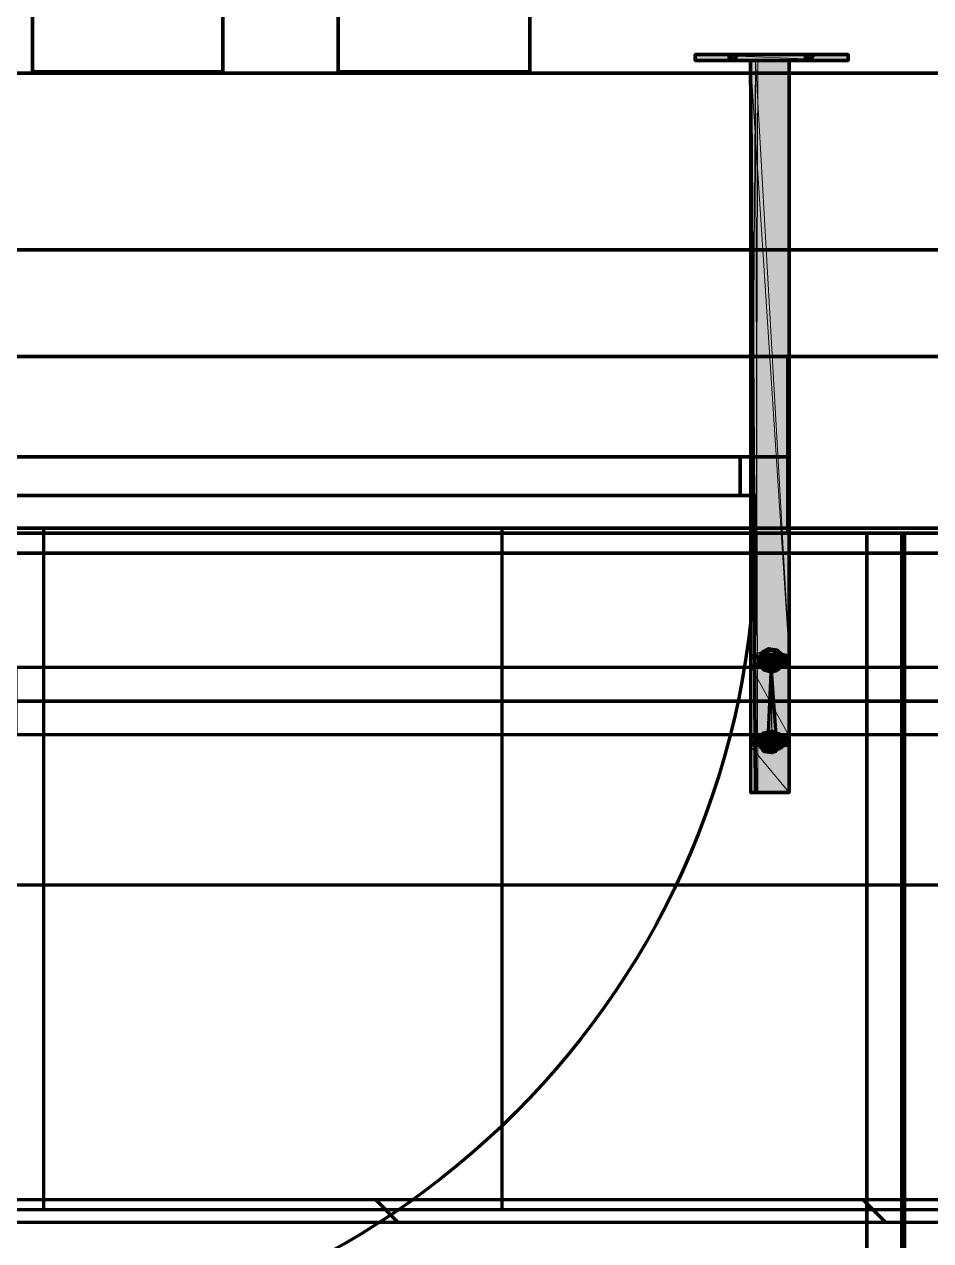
# Model space of a CAD drawing. Extents: x 0 to 1153, y 0 to 816.
# Drawn here: x 637.74 to 645.39, y 382.91 to 393.18 of the extents above; entities that cross this region are included whole.
import ezdxf

# ---------------------------------------------------------------- set-up
doc = ezdxf.new("R2010")
doc.units = 0
doc.header["$MEASUREMENT"] = 0
doc.layers.add('Arch', color=7, linetype='Continuous')
doc.layers.add('Hatch', color=7, linetype='Continuous')

msp = doc.modelspace()

# ---------------------------------------------------------------- hatches: boundary and pattern name
at = {"layer": 'Hatch', "linetype": 'Continuous', "lineweight": 211}
for points in [[(644.694, 392.927), (643.403, 392.927), (643.403, 392.875), (644.694, 392.875)], [(644.197, 392.875), (643.869, 392.875), (643.869, 387.858), (644.197, 387.858)], [(644.049, 387.9), (644.133, 387.858), (643.975, 387.858)], [(644.049, 387.212), (644.133, 387.17), (643.975, 387.17)]]:
    msp.add_hatch(color=3, dxfattribs=at).paths.add_polyline_path(points, flags=0)
at = {"layer": 'Hatch', "linetype": 'Continuous', "lineweight": 0}
for points in [[(643.932, 392.875), (643.911, 392.875), (643.911, 386.694), (643.932, 386.694)], [(644.102, 387.89), (643.996, 387.89), (643.985, 387.879), (644.112, 387.879)], [(644.038, 387.858), (643.869, 387.858), (643.869, 387.847), (644.038, 387.847)], [(644.028, 387.847), (643.869, 387.847), (643.869, 387.837), (644.017, 387.837)], [(644.017, 387.837), (643.869, 387.837), (643.869, 387.826), (644.006, 387.826)], [(644.006, 387.826), (643.869, 387.826), (643.869, 387.816), (644.006, 387.816)], [(644.006, 387.816), (643.869, 387.816), (643.869, 387.805), (644.006, 387.805)], [(644.006, 387.805), (643.869, 387.805), (643.869, 387.795), (644.006, 387.795)], [(644.006, 387.795), (643.869, 387.795), (643.869, 387.784), (644.017, 387.784)], [(644.017, 387.784), (643.869, 387.784), (643.869, 387.773), (644.017, 387.773)], [(644.017, 387.826), (643.953, 387.826), (643.953, 387.816), (644.017, 387.816)], [(644.017, 387.816), (643.953, 387.816), (643.953, 387.805), (644.017, 387.805)], [(644.017, 387.805), (643.953, 387.805), (643.953, 387.795), (644.017, 387.795)], [(644.017, 387.795), (643.953, 387.795), (643.953, 387.784), (644.017, 387.784)], [(644.028, 387.784), (643.953, 387.784), (643.964, 387.773), (644.028, 387.773)], [(644.133, 387.869), (643.975, 387.869), (643.964, 387.847), (644.133, 387.847)], [(644.038, 387.847), (643.964, 387.847), (643.964, 387.837), (644.028, 387.837)], [(643.975, 387.858), (643.975, 387.763), (644.049, 387.72), (644.133, 387.763)], [(643.975, 387.858), (644.133, 387.858), (644.133, 387.763)], [(644.049, 387.837), (644.028, 387.837), (644.017, 387.826), (644.049, 387.826)], [(644.049, 387.816), (644.017, 387.816), (644.017, 387.805), (644.049, 387.805)], [(644.049, 387.795), (644.017, 387.795), (644.017, 387.784), (644.049, 387.784)], [(644.08, 387.837), (644.049, 387.837), (644.049, 387.826), (644.08, 387.826)], [(644.091, 387.826), (644.049, 387.826), (644.049, 387.816), (644.091, 387.816)], [(644.091, 387.805), (644.049, 387.805), (644.049, 387.795), (644.091, 387.795)], [(644.091, 387.795), (644.049, 387.795), (644.049, 387.784), (644.091, 387.784)], [(644.08, 387.784), (644.049, 387.784), (644.049, 387.773), (644.08, 387.773)], [(644.197, 387.858), (644.059, 387.858), (644.07, 387.847), (644.197, 387.847)], [(644.144, 387.847), (644.07, 387.847), (644.08, 387.837), (644.144, 387.837)], [(644.144, 387.784), (644.08, 387.784), (644.07, 387.773), (644.144, 387.773)], [(644.197, 387.847), (644.08, 387.847), (644.091, 387.837), (644.197, 387.837)], [(644.144, 387.837), (644.08, 387.837), (644.091, 387.826), (644.144, 387.826)], [(644.197, 387.784), (644.091, 387.784), (644.08, 387.773), (644.197, 387.773)], [(644.197, 387.837), (644.091, 387.837), (644.091, 387.826), (644.197, 387.826)], [(644.197, 387.826), (644.091, 387.826), (644.102, 387.816), (644.197, 387.816)], [(644.144, 387.816), (644.091, 387.816), (644.091, 387.805), (644.144, 387.805)], [(644.144, 387.805), (644.091, 387.805), (644.091, 387.795), (644.144, 387.795)], [(644.197, 387.805), (644.102, 387.805), (644.091, 387.795), (644.197, 387.795)], [(644.197, 387.795), (644.091, 387.795), (644.091, 387.784), (644.197, 387.784)], [(644.197, 387.816), (644.102, 387.816), (644.102, 387.805), (644.197, 387.805)], [(644.028, 387.773), (643.869, 387.773), (643.869, 387.763), (644.038, 387.763)], [(644.197, 387.763), (643.869, 387.763), (643.869, 387.17), (644.197, 387.17)], [(644.144, 387.773), (643.964, 387.773), (643.964, 387.763), (644.133, 387.763)], [(644.133, 387.752), (643.975, 387.752), (643.985, 387.742), (644.123, 387.742)], [(644.091, 387.72), (644.017, 387.72), (644.028, 387.71), (644.07, 387.71)], [(644.049, 387.773), (644.07, 387.773), (644.059, 387.763)], [(644.197, 387.773), (644.07, 387.773), (644.07, 387.763), (644.197, 387.763)], [(644.028, 387.17), (643.869, 387.17), (643.869, 387.159), (644.017, 387.159)], [(644.133, 387.17), (643.975, 387.17), (643.964, 387.159), (644.133, 387.159)], [(644.123, 387.191), (643.985, 387.191), (643.975, 387.181), (644.133, 387.181)], [(644.133, 387.181), (643.975, 387.181), (643.975, 387.17), (644.133, 387.17)], [(643.975, 387.17), (643.975, 387.075), (644.049, 387.032), (644.133, 387.075)], [(643.975, 387.17), (644.133, 387.17), (644.133, 387.075)], [(644.102, 387.202), (643.996, 387.202), (643.985, 387.191), (644.112, 387.191)], [(644.197, 387.17), (644.07, 387.17), (644.08, 387.159), (644.197, 387.159)], [(644.017, 387.159), (643.869, 387.159), (643.869, 387.149), (644.006, 387.149)], [(644.006, 387.149), (643.869, 387.149), (643.869, 387.138), (644.006, 387.138)], [(644.006, 387.138), (643.869, 387.138), (643.869, 387.128), (644.006, 387.128)], [(644.006, 387.128), (643.869, 387.128), (643.869, 387.117), (644.006, 387.117)], [(644.006, 387.117), (643.869, 387.117), (643.869, 387.107), (644.017, 387.107)], [(644.017, 387.107), (643.869, 387.107), (643.869, 387.096), (644.017, 387.096)], [(644.028, 387.096), (643.869, 387.096), (643.869, 387.085), (644.038, 387.085)], [(644.197, 387.085), (643.869, 387.085), (643.869, 386.694), (644.197, 386.694)], [(644.017, 387.138), (643.953, 387.138), (643.953, 387.128), (644.017, 387.128)], [(644.017, 387.128), (643.953, 387.128), (643.953, 387.117), (644.017, 387.117)], [(644.017, 387.117), (643.953, 387.117), (643.953, 387.107), (644.017, 387.107)], [(644.017, 387.107), (643.953, 387.107), (643.953, 387.096), (644.017, 387.096)], [(644.028, 387.096), (643.953, 387.096), (643.964, 387.085), (644.028, 387.085)], [(644.038, 387.159), (643.964, 387.159), (643.964, 387.149), (644.028, 387.149)], [(644.144, 387.085), (643.964, 387.085), (643.964, 387.075), (644.133, 387.075)], [(644.133, 387.064), (643.975, 387.064), (643.985, 387.054), (644.123, 387.054)], [(644.049, 387.159), (644.017, 387.159), (644.017, 387.149), (644.049, 387.149)], [(644.049, 387.138), (644.017, 387.138), (644.017, 387.128), (644.049, 387.128)], [(644.049, 387.128), (644.017, 387.128), (644.017, 387.117), (644.049, 387.117)], [(644.091, 387.149), (644.049, 387.149), (644.049, 387.138), (644.091, 387.138)], [(644.091, 387.138), (644.049, 387.138), (644.049, 387.128), (644.091, 387.128)], [(644.144, 387.159), (644.07, 387.159), (644.07, 387.149), (644.144, 387.149)], [(644.144, 387.096), (644.08, 387.096), (644.07, 387.085), (644.144, 387.085)], [(644.197, 387.096), (644.07, 387.096), (644.07, 387.085), (644.197, 387.085)], [(644.144, 387.149), (644.08, 387.149), (644.091, 387.138), (644.144, 387.138)], [(644.197, 387.107), (644.091, 387.107), (644.08, 387.096), (644.197, 387.096)], [(644.197, 387.159), (644.091, 387.159), (644.091, 387.149), (644.197, 387.149)], [(644.197, 387.149), (644.091, 387.149), (644.091, 387.138), (644.197, 387.138)], [(644.144, 387.128), (644.091, 387.128), (644.091, 387.117), (644.144, 387.117)], [(644.197, 387.128), (644.102, 387.128), (644.091, 387.117), (644.197, 387.117)], [(644.144, 387.117), (644.091, 387.117), (644.091, 387.107), (644.144, 387.107)], [(644.197, 387.117), (644.091, 387.117), (644.091, 387.107), (644.197, 387.107)], [(644.197, 387.138), (644.102, 387.138), (644.102, 387.128), (644.197, 387.128)], [(644.091, 387.032), (644.017, 387.032), (644.028, 387.022), (644.07, 387.022)]]:
    msp.add_hatch(color=3, dxfattribs=at).paths.add_polyline_path(points, flags=0)
h = msp.add_hatch(color=3, dxfattribs=at)
h.paths.add_polyline_path([(644.091, 387.9), (644.017, 387.9), (644.102, 387.89)], flags=0)
h.paths.add_polyline_path([(644.017, 387.9), (644.102, 387.89), (643.996, 387.89)], flags=0)
h.paths.add_polyline_path([(644.102, 387.89), (643.996, 387.89)], flags=0)
h.paths.add_polyline_path([(643.996, 387.89), (644.102, 387.89)], flags=0)
at = {"layer": 'Hatch', "linetype": 'Continuous', "lineweight": 211}
h = msp.add_hatch(color=3, dxfattribs=at)
h.paths.add_polyline_path([(644.049, 387.911), (644.07, 387.9), (644.038, 387.9)], flags=0)
h.paths.add_polyline_path([(644.07, 387.9), (644.028, 387.9)], flags=0)
at = {"layer": 'Hatch', "linetype": 'Continuous', "lineweight": 0}
h = msp.add_hatch(color=3, dxfattribs=at)
h.paths.add_polyline_path([(644.028, 387.837), (643.953, 387.837), (644.017, 387.826)], flags=0)
h.paths.add_polyline_path([(643.953, 387.837), (644.017, 387.826), (643.953, 387.826)], flags=0)
h.paths.add_polyline_path([(644.017, 387.826), (643.953, 387.826)], flags=0)
h.paths.add_polyline_path([(643.953, 387.826), (644.017, 387.826)], flags=0)
h = msp.add_hatch(color=3, dxfattribs=at)
h.paths.add_polyline_path([(644.123, 387.879), (643.985, 387.879), (644.133, 387.869)], flags=0)
h.paths.add_polyline_path([(643.985, 387.879), (644.133, 387.869), (643.975, 387.869)], flags=0)
h.paths.add_polyline_path([(644.133, 387.869), (643.975, 387.869)], flags=0)
h.paths.add_polyline_path([(643.975, 387.869), (644.133, 387.869)], flags=0)
h = msp.add_hatch(color=3, dxfattribs=at)
h.paths.add_polyline_path([(644.049, 387.826), (644.017, 387.826), (644.049, 387.816)], flags=0)
h.paths.add_polyline_path([(644.017, 387.826), (644.049, 387.816), (644.017, 387.816)], flags=0)
h.paths.add_polyline_path([(644.049, 387.816), (644.017, 387.816)], flags=0)
h.paths.add_polyline_path([(644.017, 387.816), (644.049, 387.816)], flags=0)
h = msp.add_hatch(color=3, dxfattribs=at)
h.paths.add_polyline_path([(644.049, 387.805), (644.017, 387.805), (644.049, 387.795)], flags=0)
h.paths.add_polyline_path([(644.017, 387.805), (644.049, 387.795), (644.017, 387.795)], flags=0)
h.paths.add_polyline_path([(644.049, 387.795), (644.017, 387.795)], flags=0)
h.paths.add_polyline_path([(644.017, 387.795), (644.049, 387.795)], flags=0)
h = msp.add_hatch(color=3, dxfattribs=at)
h.paths.add_polyline_path([(644.049, 387.784), (644.017, 387.784), (644.049, 387.773)], flags=0)
h.paths.add_polyline_path([(644.017, 387.784), (644.049, 387.773), (644.028, 387.773)], flags=0)
h.paths.add_polyline_path([(644.049, 387.773), (644.028, 387.773)], flags=0)
h.paths.add_polyline_path([(644.028, 387.773), (644.049, 387.773)], flags=0)
at = {"layer": 'Hatch', "linetype": 'Continuous', "lineweight": 211}
h = msp.add_hatch(color=3, dxfattribs=at)
h.paths.add_polyline_path([(644.049, 387.837), (644.049, 387.847)], flags=0)
h.paths.add_polyline_path([(644.049, 387.847), (644.049, 387.837), (644.038, 387.837)], flags=0)
h.paths.add_polyline_path([(644.049, 387.837), (644.028, 387.837)], flags=0)
at = {"layer": 'Hatch', "linetype": 'Continuous', "lineweight": 0}
h = msp.add_hatch(color=3, dxfattribs=at)
h.paths.add_polyline_path([(644.059, 387.847), (644.049, 387.847), (644.07, 387.837)], flags=0)
h.paths.add_polyline_path([(644.049, 387.847), (644.07, 387.837), (644.049, 387.837)], flags=0)
h.paths.add_polyline_path([(644.07, 387.837), (644.049, 387.837)], flags=0)
h.paths.add_polyline_path([(644.049, 387.837), (644.07, 387.837)], flags=0)
h = msp.add_hatch(color=3, dxfattribs=at)
h.paths.add_polyline_path([(644.091, 387.816), (644.049, 387.816), (644.091, 387.805)], flags=0)
h.paths.add_polyline_path([(644.049, 387.816), (644.091, 387.805), (644.049, 387.805)], flags=0)
h.paths.add_polyline_path([(644.091, 387.805), (644.049, 387.805)], flags=0)
h.paths.add_polyline_path([(644.049, 387.805), (644.091, 387.805)], flags=0)
h = msp.add_hatch(color=3, dxfattribs=at)
h.paths.add_polyline_path([(644.144, 387.795), (644.091, 387.795), (644.144, 387.784)], flags=0)
h.paths.add_polyline_path([(644.091, 387.795), (644.144, 387.784), (644.08, 387.784)], flags=0)
h.paths.add_polyline_path([(644.144, 387.784), (644.08, 387.784)], flags=0)
h.paths.add_polyline_path([(644.08, 387.784), (644.144, 387.784)], flags=0)
h = msp.add_hatch(color=3, dxfattribs=at)
h.paths.add_polyline_path([(644.144, 387.826), (644.091, 387.826), (644.144, 387.816)], flags=0)
h.paths.add_polyline_path([(644.091, 387.826), (644.144, 387.816), (644.091, 387.816)], flags=0)
h.paths.add_polyline_path([(644.144, 387.816), (644.091, 387.816)], flags=0)
h.paths.add_polyline_path([(644.091, 387.816), (644.144, 387.816)], flags=0)
h = msp.add_hatch(color=3, dxfattribs=at)
h.paths.add_polyline_path([(644.133, 387.763), (643.964, 387.763), (644.133, 387.752)], flags=0)
h.paths.add_polyline_path([(643.964, 387.763), (644.133, 387.752), (643.975, 387.752)], flags=0)
h.paths.add_polyline_path([(644.133, 387.752), (643.975, 387.752)], flags=0)
h.paths.add_polyline_path([(643.975, 387.752), (644.133, 387.752)], flags=0)
h = msp.add_hatch(color=3, dxfattribs=at)
h.paths.add_polyline_path([(644.112, 387.742), (643.985, 387.742), (644.102, 387.731)], flags=0)
h.paths.add_polyline_path([(643.985, 387.742), (644.102, 387.731), (643.996, 387.731)], flags=0)
h.paths.add_polyline_path([(644.102, 387.731), (643.996, 387.731)], flags=0)
h.paths.add_polyline_path([(643.996, 387.731), (644.102, 387.731)], flags=0)
h = msp.add_hatch(color=3, dxfattribs=at)
h.paths.add_polyline_path([(644.102, 387.731), (643.996, 387.731), (644.091, 387.72)], flags=0)
h.paths.add_polyline_path([(643.996, 387.731), (644.091, 387.72), (644.017, 387.72)], flags=0)
h.paths.add_polyline_path([(644.091, 387.72), (644.017, 387.72)], flags=0)
h.paths.add_polyline_path([(644.017, 387.72), (644.091, 387.72)], flags=0)
h = msp.add_hatch(color=3, dxfattribs=at)
h.paths.add_polyline_path([(644.049, 387.773), (644.038, 387.773), (644.049, 387.763)], flags=0)
h.paths.add_polyline_path([(644.038, 387.773), (644.049, 387.763)], flags=0)
h = msp.add_hatch(color=3, dxfattribs=at)
h.paths.add_polyline_path([(644.059, 387.763), (644.049, 387.763)], flags=0)
h.paths.add_polyline_path([(644.049, 387.763), (644.049, 387.773), (644.059, 387.763)], is_closed=False, flags=0)
h = msp.add_hatch(color=3, dxfattribs=at)
h.paths.add_polyline_path([(644.091, 387.212), (644.017, 387.212), (644.102, 387.202)], flags=0)
h.paths.add_polyline_path([(644.017, 387.212), (644.102, 387.202), (643.996, 387.202)], flags=0)
h.paths.add_polyline_path([(644.102, 387.202), (643.996, 387.202)], flags=0)
h.paths.add_polyline_path([(643.996, 387.202), (644.102, 387.202)], flags=0)
h = msp.add_hatch(color=3, dxfattribs=at)
h.paths.add_polyline_path([(644.049, 387.17), (644.028, 387.17), (644.049, 387.159)], flags=0)
h.paths.add_polyline_path([(644.028, 387.17), (644.049, 387.159), (644.028, 387.159)], flags=0)
h.paths.add_polyline_path([(644.049, 387.159), (644.017, 387.159)], flags=0)
at = {"layer": 'Hatch', "linetype": 'Continuous', "lineweight": 211}
h = msp.add_hatch(color=3, dxfattribs=at)
h.paths.add_polyline_path([(644.049, 387.223), (644.07, 387.212), (644.038, 387.212)], flags=0)
h.paths.add_polyline_path([(644.07, 387.212), (644.028, 387.212)], flags=0)
at = {"layer": 'Hatch', "linetype": 'Continuous', "lineweight": 0}
h = msp.add_hatch(color=3, dxfattribs=at)
h.paths.add_polyline_path([(644.07, 387.17), (644.049, 387.17), (644.08, 387.159)], flags=0)
h.paths.add_polyline_path([(644.049, 387.17), (644.08, 387.159), (644.049, 387.159)], flags=0)
h.paths.add_polyline_path([(644.08, 387.159), (644.049, 387.159)], flags=0)
h.paths.add_polyline_path([(644.049, 387.159), (644.08, 387.159)], flags=0)
h = msp.add_hatch(color=3, dxfattribs=at)
h.paths.add_polyline_path([(644.028, 387.149), (643.953, 387.149), (644.017, 387.138)], flags=0)
h.paths.add_polyline_path([(643.953, 387.149), (644.017, 387.138), (643.953, 387.138)], flags=0)
h.paths.add_polyline_path([(644.017, 387.138), (643.953, 387.138)], flags=0)
h.paths.add_polyline_path([(643.953, 387.138), (644.017, 387.138)], flags=0)
h = msp.add_hatch(color=3, dxfattribs=at)
h.paths.add_polyline_path([(644.133, 387.075), (643.964, 387.075), (644.133, 387.064)], flags=0)
h.paths.add_polyline_path([(643.964, 387.075), (644.133, 387.064), (643.975, 387.064)], flags=0)
h.paths.add_polyline_path([(644.133, 387.064), (643.975, 387.064)], flags=0)
h.paths.add_polyline_path([(643.975, 387.064), (644.133, 387.064)], flags=0)
h = msp.add_hatch(color=3, dxfattribs=at)
h.paths.add_polyline_path([(644.049, 387.149), (644.017, 387.149), (644.049, 387.138)], flags=0)
h.paths.add_polyline_path([(644.017, 387.149), (644.049, 387.138), (644.017, 387.138)], flags=0)
h.paths.add_polyline_path([(644.049, 387.138), (644.017, 387.138)], flags=0)
h.paths.add_polyline_path([(644.017, 387.138), (644.049, 387.138)], flags=0)
h = msp.add_hatch(color=3, dxfattribs=at)
h.paths.add_polyline_path([(644.049, 387.117), (644.017, 387.117), (644.049, 387.107)], flags=0)
h.paths.add_polyline_path([(644.017, 387.117), (644.049, 387.107), (644.017, 387.107)], flags=0)
h.paths.add_polyline_path([(644.049, 387.107), (644.017, 387.107)], flags=0)
h = msp.add_hatch(color=3, dxfattribs=at)
h.paths.add_polyline_path([(644.049, 387.107), (644.028, 387.107), (644.049, 387.096)], flags=0)
h.paths.add_polyline_path([(644.028, 387.107), (644.049, 387.096), (644.028, 387.096)], flags=0)
h.paths.add_polyline_path([(644.049, 387.096), (644.028, 387.096)], flags=0)
h = msp.add_hatch(color=3, dxfattribs=at)
h.paths.add_polyline_path([(644.08, 387.159), (644.049, 387.159), (644.091, 387.149)], flags=0)
h.paths.add_polyline_path([(644.049, 387.159), (644.091, 387.149), (644.049, 387.149)], flags=0)
h.paths.add_polyline_path([(644.091, 387.149), (644.049, 387.149)], flags=0)
h.paths.add_polyline_path([(644.049, 387.149), (644.091, 387.149)], flags=0)
h = msp.add_hatch(color=3, dxfattribs=at)
h.paths.add_polyline_path([(644.091, 387.128), (644.049, 387.128), (644.091, 387.117)], flags=0)
h.paths.add_polyline_path([(644.049, 387.128), (644.091, 387.117), (644.049, 387.117)], flags=0)
h.paths.add_polyline_path([(644.091, 387.117), (644.049, 387.117)], flags=0)
h.paths.add_polyline_path([(644.049, 387.117), (644.091, 387.117)], flags=0)
h = msp.add_hatch(color=3, dxfattribs=at)
h.paths.add_polyline_path([(644.091, 387.117), (644.049, 387.117), (644.08, 387.107)], flags=0)
h.paths.add_polyline_path([(644.049, 387.117), (644.08, 387.107), (644.049, 387.107)], flags=0)
h.paths.add_polyline_path([(644.08, 387.107), (644.049, 387.107)], flags=0)
h.paths.add_polyline_path([(644.049, 387.107), (644.08, 387.107)], flags=0)
h = msp.add_hatch(color=3, dxfattribs=at)
h.paths.add_polyline_path([(644.08, 387.107), (644.049, 387.107), (644.07, 387.096)], flags=0)
h.paths.add_polyline_path([(644.049, 387.107), (644.07, 387.096), (644.049, 387.096)], flags=0)
h.paths.add_polyline_path([(644.07, 387.096), (644.049, 387.096)], flags=0)
h.paths.add_polyline_path([(644.049, 387.096), (644.07, 387.096)], flags=0)
h = msp.add_hatch(color=3, dxfattribs=at)
h.paths.add_polyline_path([(644.144, 387.107), (644.091, 387.107), (644.144, 387.096)], flags=0)
h.paths.add_polyline_path([(644.091, 387.107), (644.144, 387.096), (644.08, 387.096)], flags=0)
h.paths.add_polyline_path([(644.144, 387.096), (644.08, 387.096)], flags=0)
h.paths.add_polyline_path([(644.08, 387.096), (644.144, 387.096)], flags=0)
h = msp.add_hatch(color=3, dxfattribs=at)
h.paths.add_polyline_path([(644.144, 387.138), (644.091, 387.138), (644.144, 387.128)], flags=0)
h.paths.add_polyline_path([(644.091, 387.138), (644.144, 387.128), (644.091, 387.128)], flags=0)
h.paths.add_polyline_path([(644.144, 387.128), (644.091, 387.128)], flags=0)
h.paths.add_polyline_path([(644.091, 387.128), (644.144, 387.128)], flags=0)
h = msp.add_hatch(color=3, dxfattribs=at)
h.paths.add_polyline_path([(644.112, 387.054), (643.985, 387.054), (644.102, 387.043)], flags=0)
h.paths.add_polyline_path([(643.985, 387.054), (644.102, 387.043), (643.996, 387.043)], flags=0)
h.paths.add_polyline_path([(644.102, 387.043), (643.996, 387.043)], flags=0)
h.paths.add_polyline_path([(643.996, 387.043), (644.102, 387.043)], flags=0)
h = msp.add_hatch(color=3, dxfattribs=at)
h.paths.add_polyline_path([(644.102, 387.043), (643.996, 387.043), (644.091, 387.032)], flags=0)
h.paths.add_polyline_path([(643.996, 387.043), (644.091, 387.032), (644.017, 387.032)], flags=0)
h.paths.add_polyline_path([(644.091, 387.032), (644.017, 387.032)], flags=0)
h.paths.add_polyline_path([(644.017, 387.032), (644.091, 387.032)], flags=0)

# ---------------------------------------------------------------- linework, layer by layer
at = {"layer": 'Arch', "color": 11, "linetype": 'Continuous', "lineweight": 211}
for p, q in [((637.9, 383.17), (637.9, 388.927)), ((641.773, 383.17), (641.773, 388.927)), ((917.988, 385.911), (110.871, 385.911)), ((640.895, 383.064), (640.704, 383.254)), ((645.012, 383.064), (644.821, 383.254))]:
    msp.add_line(p, q, dxfattribs=at)
for points in [[(113.961, 576.972), (487.701, 576.972), (487.701, 638.81), (487.892, 638.81), (683.154, 638.81), (683.154, 638.609), (683.154, 383.254), (870.49, 383.254), (870.49, 383.053), (683.154, 383.053), (682.964, 383.064), (487.892, 383.064), (487.701, 383.064), (487.701, 454.3), (113.961, 454.3)], [(486.77, 638.799), (492.315, 633.254), (678, 633.254), (678, 388.715), (683.546, 383.17), (486.77, 383.17)], [(486.77, 638.799), (683.546, 638.799), (683.546, 383.17), (683.546, 638.799), (677.799, 633.053), (492.517, 633.053), (492.517, 388.927), (486.77, 383.17), (492.315, 388.715), (678, 388.715), (492.315, 388.715), (492.315, 633.254), (678, 633.254), (683.546, 638.799), (486.77, 638.799), (492.517, 633.053), (492.517, 388.927)], [(683.154, 383.254), (683.059, 383.254), (682.964, 383.254), (487.892, 383.254), (487.892, 638.609), (682.964, 638.609), (682.964, 383.254)], [(677.799, 388.927), (492.517, 388.927), (677.799, 388.927), (677.799, 633.053), (677.799, 388.927), (683.546, 383.17), (486.77, 383.17)], [(530.902, 392.769), (674.56, 392.769), (530.902, 392.769), (530.902, 391.276)], [(496.327, 388.885), (680.413, 388.885), (636.429, 388.885), (636.429, 390.377), (636.429, 388.885), (496.327, 388.885)], [(636.704, 381.963), (636.704, 388.885), (636.704, 389.202), (643.911, 389.202), (643.784, 389.202), (643.784, 389.53), (644.186, 389.53), (644.186, 388.885), (644.186, 390.377), (644.186, 388.885), (644.186, 389.53), (636.429, 389.53), (636.429, 388.885), (636.429, 389.53), (636.831, 389.53), (643.784, 389.53), (643.784, 389.202), (636.831, 389.202), (636.831, 389.53), (636.831, 389.202), (636.704, 389.202), (636.704, 388.885), (643.911, 388.885)], [(635.476, 365.601), (635.476, 379.19), (645.171, 379.19), (635.476, 379.19), (635.476, 388.885), (645.171, 388.885), (645.171, 379.19), (645.171, 365.601)], [(645.171, 365.601), (645.149, 379.19), (645.149, 388.885), (644.853, 388.885), (645.171, 388.885), (645.171, 379.19), (644.853, 379.19), (645.171, 379.19), (644.853, 379.19), (644.853, 365.601)], [(644.853, 388.885), (644.853, 379.19), (644.853, 388.885)]]:
    msp.add_lwpolyline(points, dxfattribs=at)
for points in [[(680.413, 571.108), (495.131, 571.108), (495.131, 427.429), (530.892, 427.429), (530.892, 390.377), (680.413, 390.377), (680.413, 438.446), (651.859, 438.446), (651.859, 484.897), (680.413, 484.897), (680.413, 571.108), (495.131, 571.108), (495.131, 427.429), (530.892, 427.429), (530.892, 390.377), (680.413, 390.377), (680.413, 438.446), (653.267, 438.446), (680.413, 438.446), (651.859, 438.446), (651.859, 484.897), (680.413, 484.897), (680.413, 571.108), (494.39, 571.108)], [(681.905, 390.377), (681.905, 484.897), (681.905, 390.377), (680.413, 390.377), (680.413, 388.885), (680.413, 390.377), (496.327, 390.377), (622.533, 390.377), (680.413, 390.377)], [(674.56, 391.276), (530.902, 391.276), (674.56, 391.276), (676.053, 391.276)]]:
    msp.add_lwpolyline(points, close=True, dxfattribs=at)
msp.add_lwpolyline([(636.99, 381.963), (636.99, 388.885), (636.704, 388.885), (636.429, 388.885), (644.186, 388.885), (643.911, 388.885), (643.911, 389.202), (643.911, 388.885, -0.414212), (636.99, 381.963)], format="xyb", dxfattribs=at)
at = {"layer": 'Hatch', "color": 3, "linetype": 'Continuous', "lineweight": 211}
msp.add_line((643.869, 392.875), (643.869, 386.694), dxfattribs=at)
for points in [[(639.413, 394.398), (639.413, 392.779), (637.805, 392.779), (637.805, 394.398), (639.413, 394.398), (637.805, 394.398), (637.805, 392.779), (639.413, 392.779)], [(644.694, 392.875), (644.694, 392.927), (643.403, 392.927), (644.694, 392.927), (644.694, 392.875), (643.403, 392.875)], [(643.731, 392.875), (643.763, 392.927), (643.731, 392.875), (643.689, 392.875), (643.689, 392.927)], [(644.377, 392.875), (644.409, 392.927), (644.377, 392.875), (644.334, 392.875), (644.334, 392.927)], [(644.197, 392.875), (643.869, 392.875), (643.911, 386.694), (643.869, 392.875), (644.197, 392.875), (644.197, 386.694)]]:
    msp.add_lwpolyline(points, close=True, dxfattribs=at)
for points in [[(642.006, 394.398), (642.006, 392.779), (640.387, 392.779), (640.387, 394.398)], [(640.387, 394.398), (640.387, 392.779), (642.006, 392.779), (642.006, 394.367)], [(643.403, 392.927), (643.403, 392.875), (643.403, 392.927)], [(643.731, 392.927), (643.731, 392.927), (643.731, 392.927)], [(644.377, 392.927), (644.377, 392.927), (644.377, 392.927)], [(637.805, 392.779), (637.805, 392.779), (637.805, 392.779)], [(639.413, 392.779), (639.413, 392.779), (639.413, 392.779)], [(640.387, 392.779), (640.387, 392.779), (640.387, 392.779)], [(642.006, 392.779), (642.006, 392.779), (642.006, 392.779)], [(644.043, 387.773), (644.008, 387.822), (644.068, 387.839), (644.043, 387.773), (644.008, 387.822), (644.072, 387.849), (644.043, 387.773), (644.008, 387.822), (644.059, 387.856), (644.091, 387.814), (644.133, 387.858), (644.091, 387.81), (644.133, 387.763), (644.043, 387.773), (644.008, 387.822), (644.019, 387.908), (644.008, 387.822), (644.043, 387.773), (644.133, 387.763), (644.133, 387.858), (644.019, 387.908), (644.008, 387.822), (643.975, 387.763), (644.043, 387.773), (644.133, 387.763), (644.133, 387.858), (644.008, 387.822), (644.065, 387.84), (644.043, 387.773), (644.008, 387.822), (643.975, 387.763), (644.043, 387.71), (643.99, 387.725), (643.954, 387.764), (643.943, 387.819), (643.967, 387.876), (644.019, 387.908), (644.12, 387.876), (644.143, 387.827), (644.136, 387.771), (644.103, 387.729), (644.052, 387.71), (644.129, 387.757), (644.144, 387.81), (644.129, 387.863), (644.019, 387.908), (643.967, 387.876), (644.008, 387.822), (644.043, 387.773), (644.008, 387.822), (644.068, 387.839), (644.043, 387.773), (644.055, 387.846), (644.096, 387.896), (644.019, 387.908), (644.096, 387.896), (644.133, 387.857), (644.144, 387.802), (644.125, 387.751), (644.083, 387.718), (644.043, 387.773), (643.978, 387.734), (643.948, 387.779), (644.008, 387.822), (643.972, 387.881), (644.019, 387.908), (644.035, 387.911)], [(651.224, 387.181), (637.667, 387.181), (637.667, 387.752), (651.224, 387.752)], [(644.049, 387.032), (644.133, 387.075), (644.133, 387.17), (644.049, 387.212), (643.975, 387.17), (643.975, 387.075), (644.049, 387.032), (644.133, 387.075), (644.133, 387.17), (644.017, 387.138), (644.078, 387.129), (644.017, 387.138), (644.086, 387.155), (644.133, 387.075), (644.049, 387.032), (644.017, 387.138), (644.049, 387.212), (644.087, 387.115), (644.017, 387.138), (644.049, 387.032), (644.017, 387.138), (643.975, 387.075), (644.049, 387.032), (643.99, 387.037), (643.954, 387.076), (643.943, 387.131), (643.967, 387.188), (644.049, 387.212), (644.12, 387.188), (644.143, 387.139), (644.133, 387.075), (644.049, 387.032), (644.133, 387.075), (644.129, 387.175), (644.049, 387.212), (643.967, 387.188), (644.017, 387.138), (644.049, 387.032), (644.017, 387.138), (644.049, 387.032), (644.076, 387.105), (644.017, 387.138), (644.049, 387.212), (644.133, 387.169), (644.133, 387.075), (644.049, 387.032), (643.978, 387.046), (643.946, 387.098), (643.948, 387.154), (643.978, 387.199), (644.049, 387.212), (643.948, 387.154), (643.946, 387.098), (643.984, 387.041), (644.049, 387.032), (644.133, 387.075), (644.091, 387.138), (644.046, 387.773), (644.017, 387.138), (644.049, 387.212)], [(651.224, 387.466), (637.667, 387.466), (651.224, 387.466)], [(643.975, 387.17), (643.975, 387.075)], [(644.133, 387.17), (644.133, 387.17), (644.133, 387.17)], [(644.133, 387.075), (644.133, 387.075), (644.133, 387.075)], [(644.197, 386.694), (643.869, 386.694), (644.197, 386.694)]]:
    msp.add_lwpolyline(points, dxfattribs=at)
at = {"layer": 'Hatch', "color": 3, "linetype": 'Continuous', "lineweight": 0}
for points in [[(644.694, 392.927), (643.403, 392.927), (644.694, 392.875), (643.403, 392.875), (643.403, 392.927), (644.694, 392.875)], [(643.731, 392.927), (643.731, 392.875), (643.731, 392.927), (643.731, 392.875), (643.731, 392.927), (643.731, 392.875), (643.731, 392.927), (643.731, 392.875), (643.731, 392.927), (643.731, 392.875), (643.731, 392.927), (643.731, 392.875)], [(644.377, 392.927), (644.377, 392.875), (644.377, 392.927), (644.377, 392.875), (644.377, 392.927), (644.377, 392.875), (644.377, 392.927), (644.377, 392.875), (644.377, 392.927), (644.377, 392.875), (644.377, 392.927), (644.377, 392.875)]]:
    msp.add_lwpolyline(points, close=True, dxfattribs=at)
for points in [[(643.869, 387.763), (644.197, 387.17), (643.869, 387.763), (644.197, 387.763), (644.07, 387.763), (644.197, 387.763), (644.07, 387.773), (644.197, 387.763), (644.038, 387.763), (643.869, 387.763), (644.07, 387.773), (644.197, 387.773), (644.08, 387.773), (644.197, 387.773), (644.091, 387.784), (644.197, 387.784), (644.091, 387.784), (644.197, 387.784), (644.091, 387.795), (644.197, 387.795), (644.091, 387.795), (644.197, 387.795), (644.102, 387.805), (644.197, 387.805), (644.102, 387.805), (644.197, 387.805), (644.102, 387.816), (644.197, 387.816), (644.102, 387.816), (644.197, 387.816), (644.091, 387.826), (644.197, 387.826), (644.091, 387.837), (644.197, 387.826), (644.091, 387.837), (644.197, 387.837), (644.08, 387.847), (644.197, 387.837), (644.091, 387.826), (644.197, 387.773), (644.038, 387.763), (643.869, 387.763), (644.017, 387.773), (643.869, 387.763), (644.017, 387.773), (643.869, 387.763), (644.017, 387.784), (643.869, 387.763), (644.017, 387.784), (643.869, 387.763), (644.006, 387.795), (643.869, 387.763), (644.006, 387.795), (643.869, 387.763), (644.006, 387.805), (643.869, 387.763), (644.006, 387.816), (643.869, 387.763), (644.006, 387.816), (643.869, 387.826), (644.006, 387.826), (643.869, 387.837), (644.006, 387.826), (643.869, 387.837), (644.017, 387.837), (643.869, 387.847), (644.028, 387.9), (643.869, 387.847), (644.028, 387.9), (643.869, 387.847), (644.038, 387.847), (643.869, 387.858), (644.08, 387.847), (644.197, 387.847), (644.059, 387.858), (644.197, 387.847), (644.028, 387.9), (643.869, 387.858), (644.028, 387.9), (643.869, 387.847), (643.975, 387.858), (644.133, 387.858), (644.133, 387.763), (643.975, 387.763), (644.133, 387.763), (644.07, 387.71), (644.017, 387.72), (644.07, 387.71), (644.017, 387.72), (644.091, 387.72), (643.996, 387.731), (644.091, 387.72), (643.996, 387.731), (644.102, 387.731), (643.985, 387.742), (644.102, 387.731), (643.985, 387.742), (644.123, 387.742), (643.985, 387.742), (644.123, 387.742), (643.975, 387.752), (644.123, 387.742), (643.975, 387.752), (644.133, 387.752), (643.964, 387.763), (644.133, 387.752), (643.964, 387.763), (644.133, 387.763), (643.964, 387.773), (644.133, 387.763), (643.975, 387.763), (643.975, 387.858), (644.133, 387.858), (644.059, 387.858), (644.197, 387.858), (643.869, 387.826), (644.049, 387.773), (644.144, 387.773), (644.059, 387.773), (644.144, 387.773), (643.964, 387.773), (644.028, 387.773), (643.953, 387.784), (644.017, 387.784), (643.953, 387.795), (644.017, 387.784), (643.953, 387.795), (644.017, 387.795), (643.953, 387.805), (644.017, 387.795), (643.953, 387.805), (644.017, 387.805), (643.953, 387.816), (644.017, 387.816), (643.953, 387.816), (644.017, 387.816), (643.953, 387.826), (644.017, 387.826), (643.953, 387.837), (644.017, 387.826), (643.953, 387.837), (644.028, 387.837), (643.964, 387.837), (644.017, 387.826), (643.953, 387.784), (644.07, 387.773), (644.144, 387.773), (644.08, 387.784), (644.144, 387.773), (644.08, 387.784), (644.144, 387.784), (644.091, 387.795), (644.144, 387.784), (644.091, 387.795), (644.144, 387.795), (644.091, 387.805), (644.144, 387.795), (644.091, 387.805), (644.144, 387.805), (644.091, 387.816), (644.144, 387.805), (644.091, 387.816), (644.144, 387.816), (644.091, 387.826), (644.144, 387.816), (644.091, 387.826), (644.144, 387.826), (644.08, 387.837), (644.144, 387.826), (644.08, 387.837), (644.144, 387.837), (644.07, 387.847), (644.144, 387.837), (644.028, 387.837), (643.964, 387.847), (644.028, 387.837), (643.964, 387.847), (644.049, 387.847), (643.964, 387.847), (644.07, 387.847), (644.133, 387.847), (643.975, 387.869), (644.133, 387.869), (643.975, 387.869), (644.133, 387.869), (644.028, 387.9), (644.123, 387.879), (644.028, 387.9), (644.112, 387.879), (644.028, 387.9), (644.133, 387.847), (643.953, 387.816), (644.049, 387.763), (644.049, 387.17), (644.049, 387.773), (644.091, 387.805), (644.049, 387.837), (644.049, 387.763), (644.091, 387.149), (644.049, 387.096), (644.017, 387.138), (644.049, 387.763), (644.049, 387.17), (644.102, 387.138), (644.197, 387.085), (644.197, 386.694), (643.911, 386.694), (643.932, 392.875), (643.869, 392.875), (644.197, 387.858), (643.911, 392.875), (643.932, 386.694), (643.911, 392.875), (643.869, 386.694), (643.869, 387.085), (644.049, 387.085), (643.869, 387.085), (644.049, 387.085), (643.869, 387.085), (644.059, 387.085), (644.197, 387.085), (644.059, 387.085), (644.197, 387.085), (644.07, 387.085), (644.197, 387.085), (644.07, 387.085), (644.197, 387.096), (644.038, 387.085), (643.869, 387.085), (644.038, 387.085), (643.869, 387.085), (644.07, 387.096), (643.869, 387.096), (644.028, 387.096), (643.869, 387.096), (644.028, 387.096), (643.869, 387.107), (644.017, 387.107), (643.869, 387.117), (644.006, 387.117), (643.869, 387.117), (644.006, 387.138), (643.869, 387.128), (644.017, 387.159), (643.869, 387.159), (644.017, 387.159), (643.869, 387.17), (644.028, 387.17), (644.028, 387.096), (644.08, 387.096), (644.197, 387.096), (644.091, 387.107), (644.197, 387.107), (644.091, 387.107), (644.197, 387.107), (644.091, 387.107), (644.197, 387.17), (644.197, 387.107), (644.091, 387.117), (644.197, 387.17), (644.091, 387.138), (644.197, 387.17), (644.091, 387.149), (644.197, 387.17), (644.08, 387.159), (644.197, 387.17), (644.08, 387.159), (644.197, 387.17), (644.08, 387.159), (644.028, 387.17), (643.869, 387.17), (644.07, 387.17), (644.197, 387.17), (644.07, 387.17), (644.197, 387.17), (644.038, 387.17), (643.869, 387.17), (644.038, 387.17), (643.869, 387.17), (644.038, 387.17), (643.869, 387.17), (644.07, 387.17), (644.197, 387.17), (644.059, 387.17), (644.197, 387.17), (644.059, 387.17), (644.197, 387.17), (644.038, 387.17), (643.869, 387.17), (644.049, 387.17), (644.038, 387.773), (644.017, 387.826), (643.869, 387.763), (644.049, 387.763), (643.869, 387.763), (644.049, 387.763), (643.869, 387.763), (643.869, 387.17), (644.049, 387.17), (644.197, 387.17), (644.049, 387.17), (644.197, 387.17), (644.006, 387.128), (643.975, 387.075), (644.028, 387.022), (644.091, 387.032), (644.017, 387.032), (644.091, 387.032), (644.017, 387.032), (644.102, 387.043), (643.996, 387.043), (644.102, 387.043), (643.996, 387.043), (644.112, 387.054), (643.985, 387.054), (644.112, 387.054), (643.975, 387.064), (644.133, 387.064), (643.975, 387.064), (644.133, 387.064), (643.964, 387.075), (644.049, 387.085), (643.964, 387.085), (644.059, 387.085), (643.975, 387.064), (644.133, 387.075), (644.059, 387.085), (644.144, 387.085), (644.049, 387.085), (643.964, 387.085), (644.049, 387.085), (643.964, 387.085), (644.049, 387.085), (643.964, 387.085), (644.07, 387.085), (644.144, 387.085), (644.049, 387.085), (643.964, 387.085), (644.049, 387.085), (643.964, 387.085), (644.049, 387.085), (643.964, 387.085), (644.038, 387.085), (643.964, 387.085), (644.038, 387.085), (643.964, 387.085), (644.059, 387.085), (644.144, 387.085), (644.07, 387.085), (644.144, 387.085), (644.07, 387.085), (644.144, 387.096), (644.038, 387.085), (643.964, 387.085), (644.038, 387.085), (643.953, 387.096), (644.028, 387.096), (643.953, 387.096), (644.028, 387.096), (643.953, 387.096), (644.017, 387.107), (643.953, 387.107), (644.017, 387.107), (643.953, 387.107), (644.017, 387.107), (643.953, 387.117), (644.017, 387.117), (643.953, 387.117), (644.017, 387.117), (643.953, 387.117), (644.017, 387.128), (643.953, 387.128), (644.017, 387.138), (643.953, 387.138), (644.017, 387.138), (643.953, 387.138), (644.017, 387.138), (643.953, 387.138), (644.017, 387.138), (643.953, 387.149), (644.028, 387.149), (643.964, 387.149), (644.028, 387.149), (643.964, 387.159), (643.964, 387.085), (644.08, 387.096), (644.144, 387.096), (644.08, 387.096), (644.144, 387.096), (644.08, 387.096), (644.144, 387.096), (644.08, 387.096), (644.144, 387.096), (644.091, 387.107), (644.144, 387.107), (644.091, 387.107), (644.144, 387.107), (644.091, 387.107), (644.144, 387.117), (644.091, 387.117), (644.144, 387.117), (644.091, 387.117), (644.144, 387.117), (644.091, 387.128), (644.144, 387.128), (644.091, 387.128), (644.144, 387.128), (644.091, 387.128), (644.144, 387.128), (644.091, 387.128), (644.144, 387.128), (644.091, 387.128), (644.144, 387.138), (644.091, 387.138), (644.144, 387.149), (644.08, 387.149), (644.144, 387.149), (644.08, 387.149), (644.144, 387.149), (644.08, 387.149), (644.144, 387.149), (644.08, 387.149), (644.144, 387.149), (644.07, 387.149), (644.144, 387.149), (644.07, 387.149), (644.144, 387.159), (644.038, 387.159), (643.964, 387.159), (644.038, 387.159), (643.964, 387.159), (644.059, 387.159), (644.144, 387.159), (644.059, 387.159), (644.144, 387.159), (644.038, 387.159), (643.964, 387.159), (644.038, 387.159), (643.964, 387.159), (644.049, 387.159), (643.964, 387.159), (644.049, 387.159), (643.964, 387.159), (644.049, 387.159), (643.964, 387.159), (644.049, 387.159), (643.964, 387.159), (644.059, 387.159), (644.144, 387.159), (644.049, 387.159), (644.144, 387.159), (644.049, 387.159), (644.144, 387.159), (644.049, 387.159), (643.964, 387.159), (644.144, 387.159), (643.964, 387.159), (644.144, 387.159), (643.975, 387.17), (644.133, 387.17), (643.985, 387.191), (644.123, 387.191), (643.985, 387.191), (644.102, 387.202), (643.996, 387.202), (644.102, 387.202), (643.996, 387.202), (644.091, 387.212), (644.017, 387.212), (644.091, 387.212), (644.017, 387.212), (644.091, 387.212), (644.017, 387.212), (644.07, 387.212), (644.197, 387.17), (644.197, 387.763), (644.059, 387.763), (644.197, 387.763), (644.049, 387.763), (644.197, 387.763), (644.07, 387.763), (644.197, 387.763), (644.049, 387.763), (643.869, 387.763), (644.038, 387.763), (643.869, 387.763), (644.038, 387.763), (643.869, 387.763), (644.07, 387.773), (643.869, 387.763), (644.028, 387.773), (643.869, 387.763), (644.017, 387.784), (643.869, 387.763), (644.006, 387.805), (643.869, 387.763), (644.006, 387.826), (643.869, 387.763), (643.869, 387.837), (644.017, 387.837), (643.869, 387.837), (644.017, 387.837), (643.869, 387.763), (644.049, 387.763), (644.197, 387.773), (644.08, 387.773), (644.197, 387.784), (644.091, 387.784), (644.197, 387.795), (644.091, 387.795), (644.197, 387.795), (644.102, 387.805), (644.197, 387.805), (644.091, 387.826), (644.197, 387.826), (644.091, 387.826), (644.197, 387.837), (644.091, 387.837), (644.197, 387.847), (644.07, 387.847), (644.197, 387.847), (644.028, 387.9), (643.975, 387.858), (644.133, 387.763), (644.017, 387.837), (643.869, 387.847), (644.028, 387.9), (643.869, 387.858), (644.07, 387.847), (644.197, 387.847), (644.07, 387.847), (644.197, 387.847), (644.07, 387.847), (644.197, 387.858), (644.028, 387.9), (643.869, 387.858), (644.028, 387.9), (644.197, 387.858), (644.028, 387.9), (644.197, 387.858), (644.028, 387.9), (643.869, 387.858), (643.869, 392.875), (644.197, 392.875), (644.197, 387.858), (644.028, 387.9), (644.006, 387.816), (643.975, 387.763), (644.028, 387.71), (644.091, 387.72), (644.017, 387.72), (644.091, 387.72), (644.017, 387.72), (644.102, 387.731), (643.996, 387.731), (644.102, 387.731), (643.996, 387.731), (644.112, 387.742), (643.985, 387.742), (644.112, 387.742), (643.975, 387.752), (644.133, 387.752), (643.975, 387.752), (644.133, 387.752), (643.964, 387.763), (644.049, 387.773), (643.964, 387.773), (644.059, 387.773), (643.975, 387.752), (644.133, 387.763), (644.059, 387.773), (644.144, 387.773), (644.049, 387.773), (643.964, 387.773), (644.049, 387.773), (643.964, 387.773), (644.049, 387.773), (643.964, 387.773), (644.07, 387.773), (644.144, 387.773), (644.049, 387.773), (643.964, 387.773), (644.049, 387.773), (643.964, 387.773), (644.049, 387.773), (643.964, 387.773), (644.038, 387.773), (643.964, 387.773), (644.038, 387.773), (643.964, 387.773), (644.059, 387.773), (644.144, 387.773), (644.07, 387.773), (644.144, 387.773), (644.07, 387.773), (644.144, 387.784), (644.038, 387.773), (643.964, 387.773), (644.038, 387.773), (643.953, 387.784), (644.028, 387.784), (643.953, 387.784), (644.028, 387.784), (643.953, 387.784), (644.017, 387.795), (643.953, 387.795), (644.017, 387.795), (643.953, 387.795), (644.017, 387.795), (643.953, 387.805), (644.017, 387.805), (643.953, 387.805), (644.017, 387.805), (643.953, 387.805), (644.017, 387.816), (643.953, 387.816), (644.017, 387.826), (643.953, 387.826), (644.017, 387.826), (643.953, 387.826), (644.017, 387.826), (643.953, 387.826), (644.017, 387.826), (643.953, 387.837), (644.028, 387.837), (643.964, 387.837), (644.028, 387.837), (643.964, 387.847), (643.964, 387.773), (644.08, 387.784), (644.144, 387.784), (644.08, 387.784), (644.144, 387.784), (644.08, 387.784), (644.144, 387.784), (644.08, 387.784), (644.144, 387.784), (644.091, 387.795), (644.144, 387.795), (644.091, 387.795), (644.144, 387.795), (644.091, 387.795), (644.144, 387.805), (644.091, 387.805), (644.144, 387.805), (644.091, 387.805), (644.144, 387.805), (644.091, 387.816), (644.144, 387.816), (644.091, 387.816), (644.144, 387.816), (644.091, 387.816), (644.144, 387.816), (644.091, 387.816), (644.144, 387.816), (644.091, 387.816), (644.144, 387.826), (644.091, 387.826), (644.144, 387.837), (644.08, 387.837), (644.144, 387.837), (644.08, 387.837), (644.144, 387.837), (644.08, 387.837), (644.144, 387.837), (644.08, 387.837), (644.028, 387.837), (644.08, 387.837), (644.144, 387.847), (644.07, 387.847), (644.144, 387.847), (644.07, 387.847), (644.144, 387.847), (644.038, 387.847), (643.964, 387.847), (644.038, 387.847), (643.964, 387.847), (644.059, 387.847), (644.144, 387.847), (644.059, 387.847), (644.144, 387.847), (644.038, 387.847), (643.964, 387.847), (644.038, 387.847), (643.964, 387.847), (644.049, 387.847), (643.964, 387.847), (644.049, 387.847), (643.964, 387.847), (644.049, 387.847), (643.964, 387.847), (644.049, 387.847), (643.964, 387.847), (644.059, 387.847), (644.144, 387.847), (644.049, 387.847), (644.144, 387.847), (644.049, 387.847), (644.144, 387.847), (644.049, 387.847), (643.964, 387.847), (644.144, 387.847), (643.964, 387.847), (644.144, 387.847), (643.975, 387.869), (644.133, 387.869), (643.975, 387.869), (644.133, 387.869), (644.028, 387.9), (644.123, 387.879), (644.028, 387.9), (644.123, 387.879), (644.028, 387.9), (644.049, 387.911)], [(644.059, 387.763), (644.038, 387.837), (644.059, 387.763), (644.038, 387.837), (644.038, 387.837)], [(644.197, 387.085), (644.07, 387.096), (644.197, 387.085), (644.07, 387.096), (644.197, 387.085), (644.07, 387.096), (644.197, 387.085), (643.869, 387.085), (644.07, 387.096), (643.869, 387.096), (644.07, 387.096), (643.869, 387.107), (644.07, 387.096), (643.869, 387.107), (644.017, 387.107), (643.869, 387.117), (644.017, 387.107), (643.869, 387.117), (644.006, 387.117), (643.869, 387.128), (644.006, 387.117), (643.869, 387.128), (644.006, 387.128), (643.869, 387.138), (644.006, 387.138), (643.869, 387.149), (644.006, 387.138), (643.869, 387.149), (644.006, 387.149), (643.869, 387.159), (644.006, 387.149), (643.869, 387.159), (644.017, 387.159), (643.869, 387.17), (644.017, 387.159), (643.869, 387.17), (644.006, 387.138), (643.869, 387.096), (644.07, 387.096), (644.197, 387.085), (644.07, 387.096), (644.197, 387.085), (644.07, 387.096), (644.197, 387.085), (644.07, 387.096), (644.197, 387.085), (644.07, 387.096), (644.197, 387.085), (644.133, 387.075), (644.028, 387.022), (644.07, 387.096), (644.017, 387.032), (644.07, 387.096), (643.996, 387.043), (644.102, 387.043), (643.996, 387.043), (644.102, 387.043), (643.985, 387.054), (644.07, 387.096), (643.985, 387.054), (644.07, 387.096), (643.985, 387.054), (644.123, 387.054), (643.975, 387.064), (644.133, 387.064), (643.975, 387.064), (644.133, 387.064), (643.964, 387.075), (644.133, 387.075), (643.964, 387.075), (644.133, 387.075), (643.964, 387.085), (644.07, 387.096), (644.197, 387.085), (644.07, 387.096), (644.197, 387.085), (644.07, 387.096), (644.197, 387.085), (644.07, 387.096), (644.197, 387.138), (644.091, 387.149), (644.197, 387.138), (644.091, 387.149), (644.197, 387.149), (644.091, 387.159), (644.197, 387.149), (644.091, 387.159), (644.197, 387.159), (644.07, 387.17), (644.197, 387.159), (644.038, 387.17), (643.869, 387.17), (644.049, 387.17), (643.869, 387.17), (644.07, 387.17), (644.197, 387.17), (643.869, 387.138), (644.07, 387.096), (644.144, 387.085), (644.07, 387.096), (644.144, 387.085), (644.07, 387.096), (644.144, 387.085), (644.07, 387.096), (644.144, 387.096), (644.07, 387.096), (644.144, 387.096), (644.07, 387.096), (644.144, 387.107), (644.07, 387.096), (644.144, 387.107), (644.07, 387.096), (644.144, 387.117), (644.07, 387.096), (644.144, 387.117), (644.07, 387.096), (644.144, 387.128), (644.07, 387.096), (644.144, 387.128), (644.07, 387.096), (644.144, 387.138), (644.08, 387.149), (644.144, 387.138), (644.07, 387.096), (644.144, 387.085), (643.964, 387.085), (644.07, 387.096), (643.953, 387.096), (644.07, 387.096), (643.953, 387.096), (644.07, 387.096), (643.953, 387.107), (644.017, 387.107), (643.953, 387.107), (644.017, 387.107), (643.953, 387.117), (644.017, 387.117), (643.953, 387.117), (644.017, 387.117), (643.953, 387.128), (644.017, 387.128), (643.953, 387.128), (644.017, 387.128), (643.953, 387.138), (644.017, 387.138), (643.953, 387.138), (644.017, 387.138), (643.953, 387.149), (644.07, 387.096), (643.964, 387.149), (644.07, 387.096), (643.964, 387.159), (644.07, 387.096), (643.964, 387.159), (644.08, 387.149), (644.144, 387.149), (644.07, 387.159), (644.144, 387.149), (644.07, 387.096), (643.964, 387.159), (644.07, 387.159), (644.133, 387.159), (643.975, 387.17), (644.133, 387.159), (643.975, 387.17), (644.133, 387.17), (643.975, 387.181), (644.133, 387.17), (643.975, 387.181), (644.133, 387.181), (643.985, 387.191), (644.133, 387.181), (643.985, 387.191), (644.112, 387.191), (643.996, 387.202), (644.112, 387.191), (643.996, 387.202), (644.102, 387.202), (644.017, 387.212), (644.102, 387.202), (643.975, 387.17), (644.133, 387.075), (644.017, 387.212), (644.091, 387.212), (644.028, 387.212), (644.091, 387.212), (644.028, 387.212), (643.953, 387.149), (644.07, 387.096), (644.07, 387.096), (644.017, 387.107), (644.07, 387.096), (644.049, 387.17), (644.07, 387.096), (644.07, 387.096)], [(643.975, 387.075), (644.133, 387.075), (643.975, 387.075), (643.975, 387.17), (644.133, 387.17), (644.049, 387.212)], [(644.133, 387.075), (644.133, 387.17), (643.975, 387.17)], [(644.197, 386.694), (643.869, 387.085), (644.197, 386.694)]]:
    msp.add_lwpolyline(points, dxfattribs=at)
at = {"layer": 'Hatch', "color": 3, "linetype": 'Continuous', "lineweight": 211}
for p in [(643.731, 392.927), (644.377, 392.927), (643.731, 392.875), (644.377, 392.875), (637.805, 392.779), (639.413, 392.779), (640.387, 392.779), (642.006, 392.779), (644.049, 387.9), (643.975, 387.858), (644.133, 387.858), (644.049, 387.72), (644.133, 387.763), (643.975, 387.17), (644.049, 387.212), (644.133, 387.17), (644.133, 387.075), (644.049, 387.032)]:
    msp.add_point(p, dxfattribs=at)

doc.saveas('drawing.dxf')
